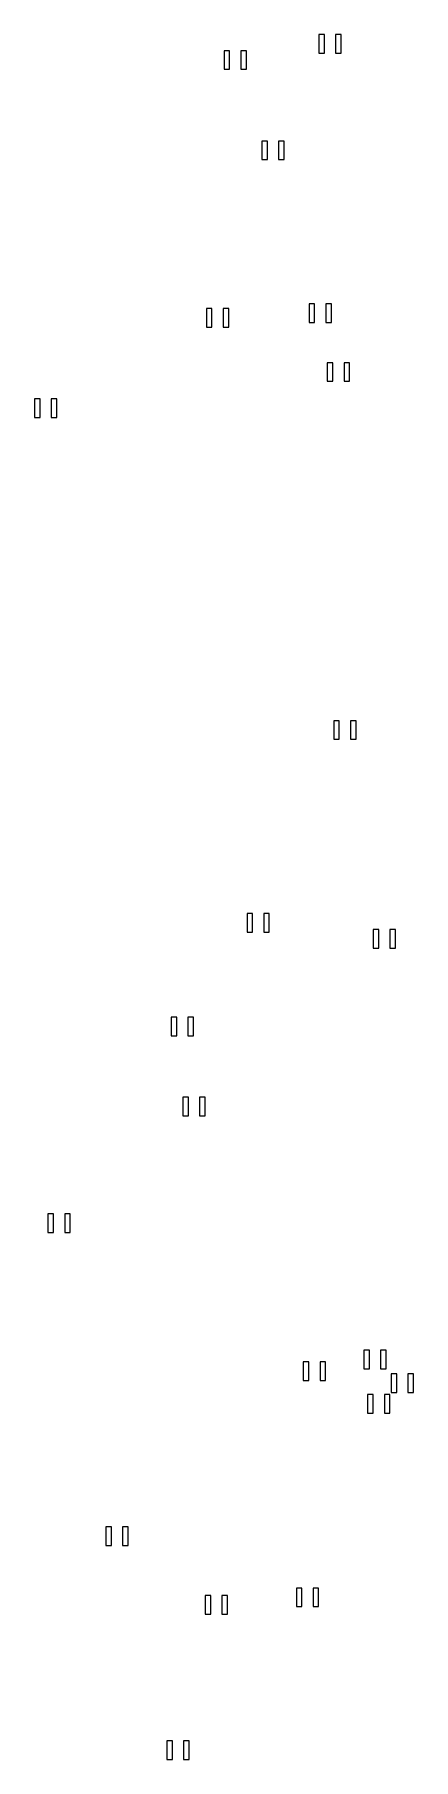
# Model space of a CAD drawing. Extents: x -38.1 to 38.1, y -38.1 to 38.1.
# Drawn here: x 14.1 to 16.14, y -23.51 to -14.24 of the extents above; entities that cross this region are included whole.
import ezdxf

# ---------------------------------------------------------------- set-up
doc = ezdxf.new("R2010")
doc.units = 0
doc.layers.add('Cut', color=7, linetype='CONTINUOUS')

msp = doc.modelspace()

# ---------------------------------------------------------------- linework, layer by layer
at = {"layer": 'Cut'}
for p, q in [((15.6561, -14.2441), (15.6261, -14.2441)), ((15.6261, -14.2441), (15.6261, -14.3441)), ((15.6561, -14.3441), (15.6561, -14.2441)), ((15.7461, -14.2441), (15.7161, -14.2441)), ((15.7161, -14.2441), (15.7161, -14.3441)), ((15.7461, -14.3441), (15.7461, -14.2441)), ((15.1465, -14.331), (15.1165, -14.331)), ((15.1165, -14.331), (15.1165, -14.431)), ((15.1465, -14.431), (15.1465, -14.331)), ((15.2365, -14.331), (15.2065, -14.331)), ((15.2065, -14.331), (15.2065, -14.431)), ((15.2365, -14.431), (15.2365, -14.331)), ((15.6261, -14.3441), (15.6561, -14.3441)), ((15.7161, -14.3441), (15.7461, -14.3441)), ((15.1165, -14.431), (15.1465, -14.431)), ((15.2065, -14.431), (15.2365, -14.431)), ((15.3499, -14.8162), (15.3199, -14.8162)), ((15.3199, -14.8162), (15.3199, -14.9162)), ((15.3499, -14.9162), (15.3499, -14.8162)), ((15.4399, -14.8162), (15.4099, -14.8162)), ((15.4099, -14.8162), (15.4099, -14.9162)), ((15.4399, -14.9162), (15.4399, -14.8162)), ((15.3199, -14.9162), (15.3499, -14.9162)), ((15.4099, -14.9162), (15.4399, -14.9162)), ((15.0513, -15.7154), (15.0213, -15.7154)), ((15.0213, -15.7154), (15.0213, -15.8154)), ((15.0513, -15.8154), (15.0513, -15.7154)), ((15.1413, -15.7154), (15.1113, -15.7154)), ((15.1113, -15.7154), (15.1113, -15.8154)), ((15.1413, -15.8154), (15.1413, -15.7154)), ((15.6038, -15.6918), (15.5738, -15.6918)), ((15.5738, -15.6918), (15.5738, -15.7918)), ((15.6038, -15.7918), (15.6038, -15.6918)), ((15.6938, -15.6918), (15.6638, -15.6918)), ((15.6638, -15.6918), (15.6638, -15.7918)), ((15.6938, -15.7918), (15.6938, -15.6918)), ((15.0213, -15.8154), (15.0513, -15.8154)), ((15.1113, -15.8154), (15.1413, -15.8154)), ((15.5738, -15.7918), (15.6038, -15.7918)), ((15.6638, -15.7918), (15.6938, -15.7918)), ((15.7018, -16.0072), (15.6718, -16.0072)), ((15.6718, -16.0072), (15.6718, -16.1072)), ((15.7018, -16.1072), (15.7018, -16.0072)), ((15.7918, -16.0072), (15.7618, -16.0072)), ((15.7618, -16.0072), (15.7618, -16.1072)), ((15.7918, -16.1072), (15.7918, -16.0072)), ((15.6718, -16.1072), (15.7018, -16.1072)), ((15.7618, -16.1072), (15.7918, -16.1072)), ((14.1263, -16.2009), (14.0963, -16.2009)), ((14.0963, -16.2009), (14.0963, -16.3009)), ((14.1263, -16.3009), (14.1263, -16.2009)), ((14.2163, -16.2009), (14.1863, -16.2009)), ((14.1863, -16.2009), (14.1863, -16.3009)), ((14.2163, -16.3009), (14.2163, -16.2009)), ((14.0963, -16.3009), (14.1263, -16.3009)), ((14.1863, -16.3009), (14.2163, -16.3009)), ((15.7365, -17.9302), (15.7065, -17.9302)), ((15.7065, -17.9302), (15.7065, -18.0302)), ((15.7365, -18.0302), (15.7365, -17.9302)), ((15.8265, -17.9302), (15.7965, -17.9302)), ((15.7965, -17.9302), (15.7965, -18.0302)), ((15.8265, -18.0302), (15.8265, -17.9302)), ((15.7065, -18.0302), (15.7365, -18.0302)), ((15.7965, -18.0302), (15.8265, -18.0302)), ((15.27, -18.9664), (15.24, -18.9664)), ((15.24, -18.9664), (15.24, -19.0664)), ((15.27, -19.0664), (15.27, -18.9664)), ((15.36, -18.9664), (15.33, -18.9664)), ((15.33, -18.9664), (15.33, -19.0664)), ((15.36, -19.0664), (15.36, -18.9664)), ((15.24, -19.0664), (15.27, -19.0664)), ((15.33, -19.0664), (15.36, -19.0664)), ((15.9487, -19.0524), (15.9187, -19.0524)), ((15.9187, -19.0524), (15.9187, -19.1524)), ((15.9487, -19.1524), (15.9487, -19.0524)), ((16.0387, -19.0524), (16.0087, -19.0524)), ((16.0087, -19.0524), (16.0087, -19.1524)), ((16.0387, -19.1524), (16.0387, -19.0524)), ((15.9187, -19.1524), (15.9487, -19.1524)), ((16.0087, -19.1524), (16.0387, -19.1524)), ((14.8618, -19.5232), (14.8318, -19.5232)), ((14.8318, -19.5232), (14.8318, -19.6232)), ((14.8618, -19.6232), (14.8618, -19.5232)), ((14.9518, -19.5232), (14.9218, -19.5232)), ((14.9218, -19.5232), (14.9218, -19.6232)), ((14.9518, -19.6232), (14.9518, -19.5232)), ((14.8318, -19.6232), (14.8618, -19.6232)), ((14.9218, -19.6232), (14.9518, -19.6232)), ((14.9244, -19.9522), (14.8944, -19.9522)), ((14.8944, -19.9522), (14.8944, -20.0522)), ((14.9244, -20.0522), (14.9244, -19.9522)), ((15.0144, -19.9522), (14.9844, -19.9522)), ((14.9844, -19.9522), (14.9844, -20.0522)), ((15.0144, -20.0522), (15.0144, -19.9522)), ((14.8944, -20.0522), (14.9244, -20.0522)), ((14.9844, -20.0522), (15.0144, -20.0522)), ((14.199, -20.5788), (14.169, -20.5788)), ((14.169, -20.5788), (14.169, -20.6788)), ((14.199, -20.6788), (14.199, -20.5788)), ((14.289, -20.5788), (14.259, -20.5788)), ((14.259, -20.5788), (14.259, -20.6788)), ((14.289, -20.6788), (14.289, -20.5788)), ((14.169, -20.6788), (14.199, -20.6788)), ((14.259, -20.6788), (14.289, -20.6788)), ((15.8985, -21.312), (15.8685, -21.312)), ((15.8685, -21.312), (15.8685, -21.412)), ((15.8985, -21.412), (15.8985, -21.312)), ((15.9885, -21.312), (15.9585, -21.312)), ((15.9585, -21.312), (15.9585, -21.412)), ((15.9885, -21.412), (15.9885, -21.312)), ((15.5729, -21.3749), (15.5429, -21.3749)), ((15.5429, -21.3749), (15.5429, -21.4749)), ((15.5729, -21.4749), (15.5729, -21.3749)), ((15.6629, -21.3749), (15.6329, -21.3749)), ((15.6329, -21.3749), (15.6329, -21.4749)), ((15.6629, -21.4749), (15.6629, -21.3749)), ((15.5429, -21.4749), (15.5729, -21.4749)), ((15.6329, -21.4749), (15.6629, -21.4749)), ((15.8685, -21.412), (15.8985, -21.412)), ((15.9585, -21.412), (15.9885, -21.412)), ((16.046, -21.4392), (16.016, -21.4392)), ((16.016, -21.4392), (16.016, -21.5392)), ((16.046, -21.5392), (16.046, -21.4392)), ((16.136, -21.4392), (16.106, -21.4392)), ((16.106, -21.4392), (16.106, -21.5392)), ((16.136, -21.5392), (16.136, -21.4392)), ((15.9191, -21.5505), (15.8891, -21.5505)), ((15.8891, -21.5505), (15.8891, -21.6505)), ((15.9191, -21.6505), (15.9191, -21.5505)), ((16.0091, -21.5505), (15.9791, -21.5505)), ((15.9791, -21.5505), (15.9791, -21.6505)), ((16.0091, -21.6505), (16.0091, -21.5505)), ((16.016, -21.5392), (16.046, -21.5392)), ((16.106, -21.5392), (16.136, -21.5392)), ((15.8891, -21.6505), (15.9191, -21.6505)), ((15.9791, -21.6505), (16.0091, -21.6505)), ((14.5102, -22.2601), (14.4802, -22.2601)), ((14.4802, -22.2601), (14.4802, -22.3601)), ((14.5102, -22.3601), (14.5102, -22.2601)), ((14.6002, -22.2601), (14.5702, -22.2601)), ((14.5702, -22.2601), (14.5702, -22.3601)), ((14.6002, -22.3601), (14.6002, -22.2601)), ((14.4802, -22.3601), (14.5102, -22.3601)), ((14.5702, -22.3601), (14.6002, -22.3601)), ((15.5354, -22.5893), (15.5054, -22.5893)), ((15.5054, -22.5893), (15.5054, -22.6893)), ((15.5354, -22.6893), (15.5354, -22.5893)), ((15.6254, -22.5893), (15.5954, -22.5893)), ((15.5954, -22.5893), (15.5954, -22.6893)), ((15.6254, -22.6893), (15.6254, -22.5893)), ((15.0445, -22.6303), (15.0145, -22.6303)), ((15.0145, -22.6303), (15.0145, -22.7303)), ((15.0445, -22.7303), (15.0445, -22.6303)), ((15.1345, -22.6303), (15.1045, -22.6303)), ((15.1045, -22.6303), (15.1045, -22.7303)), ((15.1345, -22.7303), (15.1345, -22.6303)), ((15.5054, -22.6893), (15.5354, -22.6893)), ((15.5954, -22.6893), (15.6254, -22.6893)), ((15.0145, -22.7303), (15.0445, -22.7303)), ((15.1045, -22.7303), (15.1345, -22.7303)), ((14.8385, -23.4105), (14.8085, -23.4105)), ((14.8085, -23.4105), (14.8085, -23.5105)), ((14.8385, -23.5105), (14.8385, -23.4105)), ((14.9285, -23.4105), (14.8985, -23.4105)), ((14.8985, -23.4105), (14.8985, -23.5105)), ((14.9285, -23.5105), (14.9285, -23.4105)), ((14.8085, -23.5105), (14.8385, -23.5105)), ((14.8985, -23.5105), (14.9285, -23.5105))]:
    msp.add_line(p, q, dxfattribs=at)

doc.saveas('drawing.dxf')
